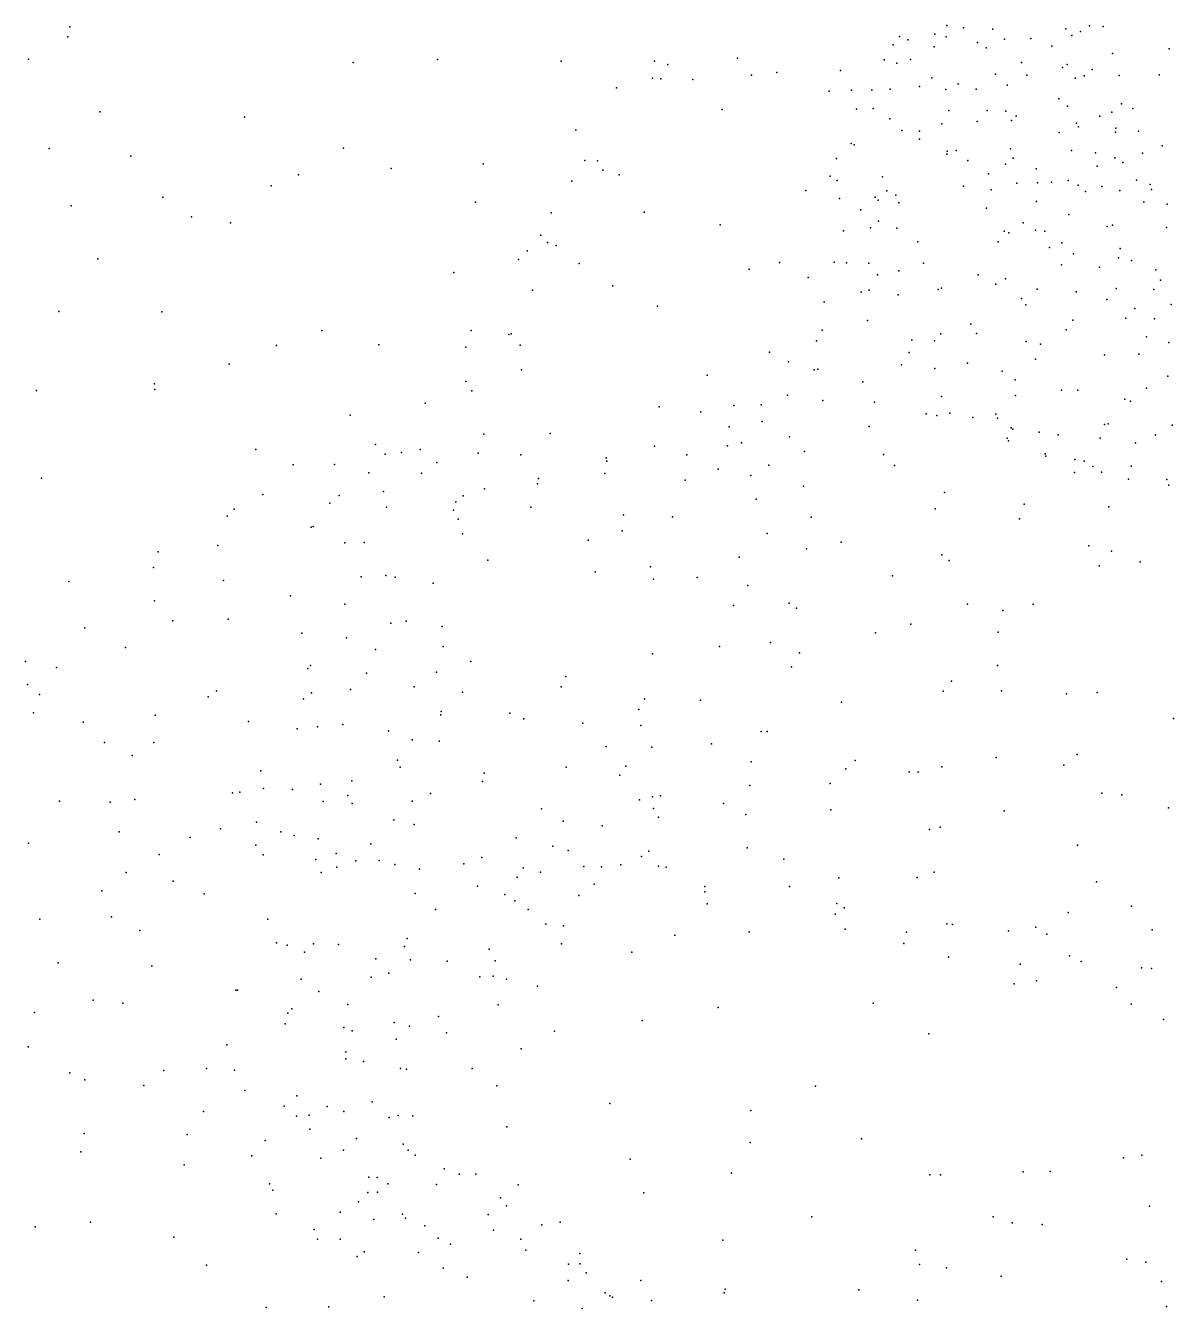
# Model space of a CAD drawing. Header units: metres. Extents: x -24.3 to 24.3, y -27.7 to 27.7.
# Drawn here: x -18.297 to -15.276, y 3.393 to 6.77 of the extents above; entities that cross this region are included whole.
import ezdxf

# ---------------------------------------------------------------- set-up
doc = ezdxf.new("R2010")
doc.units = ezdxf.units.M

msp = doc.modelspace()

# ---------------------------------------------------------------- linework, layer by layer
for p in [(-18.1809, 6.7667, -12.1129), (-15.8722, 6.7697, 18.985), (-15.8285, 6.7642, 18.4013), (-15.7516, 6.7608, 20.8049), (-15.5592, 6.7611, -6.0263), (-15.5208, 6.7545, 20.1103), (-15.4972, 6.7695, 19.9563), (-15.4612, 6.7677, 18.0912), (-18.186, 6.7404, 0.4524), (-15.9972, 6.7411, 21.3551), (-15.9748, 6.7323, -6.5722), (-15.9044, 6.7469, 18.8265), (-15.8744, 6.7406, 20.9398), (-15.7916, 6.7252, 21.9121), (-15.7203, 6.7338, -6.1952), (-15.6514, 6.736, 22.0369), (-15.5434, 6.7438, 4.8556), (-16.0136, 6.7189, 21.2332), (-15.9058, 6.7139, 18.6714), (-15.769, 6.7114, 19.1935), (-15.5961, 6.7157, 19.3866), (-15.4367, 6.6968, 22.2278), (-15.2875, 6.709, 22.5101), (-18.2899, 6.6819, -11.9165), (-17.4353, 6.6726, 0.7092), (-17.2134, 6.6805, 0.8337), (-16.8872, 6.676, 1.2127), (-16.6423, 6.6759, 1.7794), (-16.6065, 6.6672, 2.3587), (-16.4233, 6.6838, 3.4001), (-16.0376, 6.6793, -6.96), (-16.0038, 6.6712, 21.0891), (-15.9679, 6.6805, 21.6905), (-15.6759, 6.6728, -7.8005), (-15.5679, 6.6591, 22.1336), (-15.5556, 6.6675, 20.3513), (-15.49, 6.6544, 19.8135), (-16.6472, 6.6317, 2.0742), (-16.6255, 6.6298, 2.6178), (-16.5406, 6.6275, 3.1652), (-16.3863, 6.6396, -13.0817), (-16.3197, 6.6465, 3.7672), (-16.1522, 6.652, -13.0981), (-15.9123, 6.6322, 18.7798), (-15.7441, 6.6421, 18.354), (-15.6618, 6.6393, 20.6551), (-15.5351, 6.6313, 20.1696), (-15.5112, 6.6372, 19.9785), (-15.4187, 6.6382, -7.8508), (-15.314, 6.6406, 5.15), (-16.7419, 6.6061, 1.5683), (-16.1821, 6.5976, 4.0608), (-16.1236, 6.6, 21.281), (-16.0696, 6.5999, -6.7418), (-16.0218, 6.6029, -7.3126), (-15.9446, 6.6096, 21.8586), (-15.8749, 6.6013, 18.6243), (-15.8427, 6.6162, 4.4963), (-15.7953, 6.6025, 19.1478), (-15.7134, 6.6129, 19.2434), (-15.5777, 6.5774, 20.4927), (-15.5549, 6.5578, 19.377), (-15.4129, 6.564, 22.2986), (-18.1015, 6.5431, -12.3372), (-17.7215, 6.5284, -12.6361), (-16.464, 6.5489, 3.6179), (-16.1102, 6.5499, 21.4004), (-16.0665, 6.5517, 21.0799), (-16.0226, 6.5241, 21.6835), (-15.8674, 6.5462, 18.8674), (-15.7667, 6.5464, 18.4874), (-15.7175, 6.5444, 22.0825), (-15.7023, 6.5204, 20.6526), (-15.69, 6.5314, 18.3407), (-15.4702, 6.5314, 5.0373), (-15.4386, 6.5421, 19.6091), (-15.3826, 6.5513, 18.0586), (-16.8487, 6.4943, 1.3389), (-15.9913, 6.4938, 21.7953), (-15.9444, 6.4918, 21.9218), (-15.8853, 6.5115, 18.7494), (-15.7927, 6.5172, 19.0337), (-15.5764, 6.4884, -5.7197), (-15.5315, 6.5127, 20.1386), (-15.5259, 6.5032, 22.2454), (-15.4286, 6.4897, 19.8024), (-15.4275, 6.4994, 19.4793), (-15.368, 6.4917, -5.5652), (-16.1242, 6.4595, 21.2074), (-16.1163, 6.4556, -7.1733), (-15.9444, 6.4706, -13.0416), (-15.3057, 6.4536, 18.052), (-18.2353, 6.4462, 0.3266), (-18.0206, 6.4263, 0.366), (-17.4601, 6.4468, 0.6584), (-16.1632, 6.4202, -13.0177), (-15.8727, 6.4311, 20.7563), (-15.8716, 6.439, -5.9644), (-15.8476, 6.4414, -7.8409), (-15.7047, 6.4451, 19.1292), (-15.6979, 6.4207, 18.453), (-15.5442, 6.441, 20.2917), (-15.4814, 6.435, 19.3756), (-15.4301, 6.4213, 22.2884), (-15.3573, 6.434, 19.7027), (-17.3353, 6.3934, -12.859), (-17.093, 6.4057, -12.9647), (-16.8257, 6.4151, 1.7631), (-16.792, 6.4136, 2.7894), (-16.7777, 6.389, 3.0197), (-15.8169, 6.4147, 18.7674), (-15.7183, 6.4054, 20.6113), (-15.6372, 6.3926, 18.3417), (-15.4768, 6.3994, 18.1501), (-15.4093, 6.4093, -13.0736), (-17.5788, 6.3765, -12.7527), (-16.8593, 6.3604, 2.2153), (-16.7349, 6.3765, -12.9855), (-16.1794, 6.3731, -6.9598), (-16.1609, 6.3622, -6.4887), (-16.0416, 6.3718, 21.7173), (-15.7628, 6.3796, 18.8738), (-15.6883, 6.355, 19.0532), (-15.6341, 6.3557, 20.5432), (-15.5968, 6.3572, 4.9217), (-15.5534, 6.3616, 18.2573), (-15.5265, 6.3501, 22.2427), (-15.3729, 6.3627, 19.4445), (-15.3369, 6.3517, -7.9989), (-17.9357, 6.3181, -12.4759), (-17.6505, 6.3478, 0.4232), (-16.2439, 6.3357, 4.1468), (-16.0613, 6.3183, -6.074), (-16.0301, 6.3345, -7.612), (-16.0066, 6.3235, 20.8927), (-15.8289, 6.3474, 22.1028), (-15.7557, 6.3375, 4.6996), (-15.5074, 6.3331, 20.3335), (-15.4644, 6.3461, 20.1171), (-15.417, 6.3361, 19.9461), (-15.3336, 6.338, 22.3471), (-18.1777, 6.2953, -12.2817), (-17.1132, 6.3053, 0.8758), (-16.1546, 6.3145, 21.3785), (-16.0985, 6.2844, 21.5796), (-16.0528, 6.3099, 4.4469), (-15.9985, 6.303, 21.8513), (-15.768, 6.2888, -5.6668), (-15.6368, 6.3063, 18.4257), (-15.3543, 6.3049, 19.8339), (-15.2927, 6.2997, 19.7017), (-17.8607, 6.266, 0.3184), (-17.7578, 6.2509, -12.6175), (-16.9135, 6.277, 2.5149), (-16.669, 6.279, 3.6258), (-16.0521, 6.255, 20.9884), (-15.6718, 6.2502, -12.9736), (-15.5513, 6.2728, -5.4403), (-16.941, 6.2182, 1.8777), (-16.4691, 6.2456, 3.9481), (-16.1449, 6.2298, 21.2321), (-16.0734, 6.2373, 21.733), (-16.0038, 6.2364, -5.8446), (-15.7214, 6.2282, 22.1489), (-15.7097, 6.2243, 18.7095), (-15.639, 6.2311, 18.9661), (-15.6148, 6.2289, -7.9761), (-15.4503, 6.241, 18.2376), (-15.4365, 6.2447, 20.2402), (-15.294, 6.2382, 19.4476), (-16.9233, 6.1985, 1.244), (-16.9009, 6.1905, 1.5972), (-15.9492, 6.2002, 21.914), (-15.7375, 6.2003, 20.6765), (-15.6023, 6.1855, 20.5961), (-15.57, 6.1982, 18.3753), (-15.4159, 6.183, 19.2222), (-18.1075, 6.1561, 0.2029), (-17, 6.154, 2.228), (-16.9773, 6.1772, 2.8991), (-16.1687, 6.1468, 21.3555), (-15.5392, 6.1692, 22.2339), (-15.4203, 6.1583, 20.4393), (-15.3862, 6.1517, 20.2966), (-17.1697, 6.1196, 0.7604), (-16.8401, 6.1435, 3.4295), (-16.3927, 6.1286, -12.9099), (-16.3125, 6.1459, 4.2351), (-16.1366, 6.145, -7.4408), (-16.0781, 6.144, 21.1194), (-16.0547, 6.1136, 21.7282), (-15.9986, 6.1245, -12.9203), (-15.9335, 6.1442, -5.654), (-15.7897, 6.1135, 20.7475), (-15.5706, 6.1404, 18.536), (-15.4703, 6.1336, 18.3459), (-15.3224, 6.1272, 20.0388), (-16.7513, 6.0849, 3.7429), (-16.2378, 6.1069, -7.0814), (-15.7437, 6.0894, 22.0915), (-15.7185, 6.103, -5.3619), (-15.31, 6.0998, 5.1018), (-16.9633, 6.0737, -12.8738), (-16.0977, 6.0677, 4.5139), (-16.0766, 6.0737, -7.6641), (-16.0003, 6.0612, 20.9793), (-15.8957, 6.0753, 4.6909), (-15.8868, 6.0784, -7.961), (-15.6757, 6.051, 20.7012), (-15.6348, 6.0755, 22.1625), (-15.5324, 6.0692, 18.6753), (-15.451, 6.0491, 22.2728), (-15.4265, 6.0779, 18.9909), (-15.3273, 6.0754, 19.1052), (-18.21, 6.0171, -12.207), (-17.9383, 6.0161, 0.1682), (-16.6339, 6.0315, 3.9385), (-16.1957, 6.0427, -5.986), (-15.6644, 6.0348, -12.8751), (-15.3775, 6.0246, 18.4856), (-15.2817, 6.0354, -12.9481), (-16.0815, 5.9934, -5.4676), (-15.8096, 5.9836, 20.8416), (-15.5407, 5.9946, 20.664), (-15.401, 5.9998, 18.8237), (-15.3256, 5.9975, 22.358), (-17.5176, 5.9673, -12.757), (-17.1243, 5.9673, 2.5554), (-17.0252, 5.9568, 1.6902), (-17.0196, 5.9587, 3.32), (-16.2002, 5.968, -5.6841), (-15.8879, 5.9581, 21.842), (-15.7942, 5.9588, 21.9746), (-15.5582, 5.9685, 22.1826), (-15.3472, 5.9504, 18.6509), (-17.6367, 5.9274, 0.2098), (-17.3672, 5.9293, 0.4778), (-17.1386, 5.9232, 3.0508), (-16.9952, 5.9285, 1.1398), (-16.2153, 5.9402, -7.3844), (-15.9643, 5.9423, 21.6739), (-15.9049, 5.9397, 20.9568), (-15.6639, 5.9379, 20.7894), (-15.6262, 5.9311, 4.9007), (-15.2885, 5.9353, 18.8604), (-17.7615, 5.8784, -12.5973), (-16.3391, 5.91, -6.1526), (-16.2893, 5.8847, -6.997), (-15.992, 5.8768, 21.3501), (-15.9715, 5.909, 21.5408), (-15.8185, 5.881, -8.0491), (-15.6387, 5.8914, 22.0327), (-15.4576, 5.903, 22.1937), (-15.3675, 5.9047, -4.9604), (-16.9921, 5.8633, 3.6161), (-16.5037, 5.8491, 4.2275), (-16.2219, 5.8632, -5.2075), (-16.2124, 5.8651, 4.4938), (-15.9045, 5.8674, 21.0897), (-15.7269, 5.8596, -4.8924), (-15.2908, 5.8464, 22.4263), (-18.2685, 5.8091, -12.0603), (-17.9579, 5.827, -12.4108), (-17.9568, 5.8119, 0.0559), (-17.1381, 5.8332, 1.9891), (-16.0937, 5.8321, -4.9401), (-15.6922, 5.8369, 20.8932), (-15.5709, 5.81, 20.848), (-15.5281, 5.8097, -4.8002), (-15.347, 5.8152, -12.8137), (-17.246, 5.7758, 2.7748), (-17.1223, 5.8081, 0.9132), (-16.2922, 5.7966, -7.1973), (-16.1986, 5.7832, -7.5915), (-16.0625, 5.7783, -4.6344), (-15.8862, 5.7934, 21.1876), (-15.6917, 5.7958, 21.8674), (-15.4038, 5.786, 20.7752), (-15.389, 5.7812, 22.1174), (-17.4429, 5.7442, -12.6958), (-16.6295, 5.7665, -12.7774), (-16.5202, 5.7526, -5.4188), (-16.433, 5.7697, -5.8907), (-16.3616, 5.7713, -12.7871), (-15.9265, 5.7473, -12.75), (-15.8992, 5.7431, 21.3084), (-15.865, 5.7494, 21.512), (-15.7431, 5.7465, 21.7571), (-16.4457, 5.7137, -4.9876), (-16.3589, 5.7275, -6.5985), (-16.0766, 5.7147, -4.3017), (-15.8037, 5.7383, 4.807), (-15.7395, 5.7362, 21.0226), (-15.7032, 5.7107, -12.7178), (-15.4578, 5.7199, 20.8727), (-15.4482, 5.7213, 21.9963), (-15.2794, 5.7178, 22.2297), (-17.0915, 5.6944, 1.4048), (-16.9163, 5.6961, -12.7445), (-16.2862, 5.687, -7.4084), (-15.7133, 5.6839, 21.2319), (-15.71, 5.6762, 21.5453), (-15.6986, 5.707, -4.6309), (-15.6298, 5.6998, -8.1094), (-15.5793, 5.6923, 21.7936), (-15.4688, 5.6839, -4.6026), (-15.3236, 5.6928, 20.8938), (-17.691, 5.6534, -12.5049), (-17.3765, 5.6669, -4.1263), (-17.3512, 5.6411, 0.3386), (-17.3075, 5.6459, 2.5121), (-17.2589, 5.654, 3.2281), (-17.1057, 5.6443, -4.6127), (-16.6419, 5.6622, 4.1771), (-16.4499, 5.6631, -4.6688), (-16.4133, 5.6714, 4.3909), (-16.2469, 5.6482, -4.1395), (-16.0392, 5.6402, -3.9643), (-15.6139, 5.6424, 21.6111), (-15.3755, 5.6716, 21.0253), (-17.5934, 5.6138, -4.0531), (-17.4841, 5.6144, -3.8333), (-17.2152, 5.6193, 3.5122), (-16.9935, 5.6395, -3.868), (-16.7689, 5.6315, -4.6222), (-16.7674, 5.6231, -3.7608), (-16.5567, 5.6394, -3.869), (-16.3408, 5.6126, -3.6937), (-16.0099, 5.6119, -8.0296), (-15.6122, 5.6363, 21.2774), (-15.5356, 5.6272, 4.9672), (-15.5113, 5.6228, 21.2039), (-15.4885, 5.609, -4.3438), (-15.3869, 5.6095, 21.1926), (-18.255, 5.578, -0.0991), (-17.394, 5.5926, -4.4324), (-17.2548, 5.5914, 2.0222), (-16.9476, 5.577, -5.0114), (-16.7724, 5.5906, -5.1917), (-16.5614, 5.5726, -3.4298), (-16.4741, 5.6023, -6.3211), (-16.3888, 5.585, -6.8036), (-15.5365, 5.593, 21.4586), (-15.4658, 5.5938, 21.6362), (-15.394, 5.576, 21.4742), (-15.2932, 5.5744, 21.5401), (-17.3552, 5.5431, 3.0263), (-17.0893, 5.5498, -12.6886), (-16.9496, 5.5633, -3.3723), (-16.2497, 5.5571, -12.6769), (-15.8782, 5.5402, -8.2239), (-15.288, 5.5595, 5.0917), (-17.6728, 5.5353, -0.0243), (-17.4963, 5.5122, 0.1249), (-17.4722, 5.5323, -3.5426), (-17.1651, 5.5156, 3.7319), (-17.1457, 5.5318, -4.8898), (-16.3745, 5.5229, -7.0211), (-15.6693, 5.5099, -3.886), (-17.7663, 5.4779, -3.9352), (-17.7487, 5.4968, -4.2007), (-17.3477, 5.5023, 2.299), (-17.1713, 5.494, -3.3306), (-16.9675, 5.5015, 3.9319), (-16.7238, 5.4818, -5.5592), (-16.5949, 5.4767, -3.2046), (-16.2293, 5.4757, 4.6066), (-15.9035, 5.4971, -3.692), (-15.6816, 5.4716, -12.5985), (-15.4462, 5.5024, -4.0281), (-17.5452, 5.4492, -4.622), (-17.54, 5.4507, -12.4721), (-17.1589, 5.4702, 1.2181), (-16.7269, 5.4399, -5.8359), (-17.457, 5.4076, 2.7494), (-17.4057, 5.4086, -4.8828), (-17.1473, 5.4318, 0.8171), (-16.8163, 5.4151, -12.6429), (-16.3455, 5.4323, -7.4744), (-16.1504, 5.4099, -3.3355), (-17.9485, 5.3845, -0.1352), (-17.7913, 5.4011, -3.7206), (-16.4193, 5.3701, -7.1815), (-16.2417, 5.3918, -7.7828), (-15.8854, 5.3762, 4.7751), (-15.4983, 5.3999, -3.7702), (-15.4391, 5.3864, 5.0247), (-17.961, 5.3435, -3.8665), (-17.0804, 5.3622, -5.2926), (-16.6524, 5.345, -3.0273), (-15.8667, 5.3612, -3.4263), (-15.4719, 5.3475, -8.1965), (-15.3637, 5.3584, -12.5559), (-18.1832, 5.306, -11.842), (-17.7767, 5.3091, -12.2347), (-17.414, 5.3182, -3.2231), (-17.3493, 5.3216, -12.5055), (-17.3245, 5.3177, 1.7748), (-16.7983, 5.3316, 4.1702), (-16.645, 5.3125, -6.1904), (-16.5294, 5.3166, -6.7948), (-16.0156, 5.3212, -8.2858), (-17.2242, 5.3016, 0.4649), (-16.3962, 5.2961, -12.5575), (-17.9581, 5.255, -4.6272), (-17.6001, 5.2682, -3.3374), (-17.457, 5.2463, 0.1235), (-16.4342, 5.2433, -2.9332), (-16.2874, 5.249, 4.5833), (-16.2683, 5.2362, -8.0268), (-15.8181, 5.2465, -3.2157), (-15.6454, 5.2467, -12.4583), (-17.9096, 5.2027, -3.5493), (-17.7639, 5.2072, -0.1392), (-17.2956, 5.202, 1.5785), (-15.7248, 5.2296, -8.3936), (-18.1412, 5.1843, -3.7456), (-17.5702, 5.1702, 2.7219), (-17.336, 5.1966, -5.2797), (-17.2012, 5.1878, 1.1697), (-16.0604, 5.1711, -2.9939), (-15.9676, 5.1936, -12.4233), (-15.7377, 5.1729, 4.8509), (-17.4525, 5.1583, 3.3606), (-17.198, 5.1349, 0.6818), (-16.4709, 5.1351, -7.6008), (-16.3368, 5.1452, -12.3975), (-18.0346, 5.1324, -0.2252), (-17.3764, 5.1274, 1.8733), (-16.6472, 5.1158, -6.7287), (-16.2605, 5.1185, -8.2471), (-18.2971, 5.0953, -3.9542), (-18.2159, 5.0801, -11.5084), (-17.5547, 5.0768, 3.0457), (-17.5478, 5.0847, -12.2382), (-17.2157, 5.0675, 3.8861), (-17.1255, 5.0956, -12.3918), (-16.2815, 5.0814, -2.8133), (-15.7391, 5.085, -12.2823), (-18.2919, 5.0353, -4.4666), (-17.3998, 5.0649, 3.6802), (-16.8749, 5.0559, -5.9284), (-15.8601, 5.0436, -8.5954), (-18.2603, 5.0083, -11.2928), (-17.8163, 5.0028, -4.9638), (-17.7951, 5.018, -3.3397), (-17.5448, 5.0129, -5.2023), (-17.4417, 5.0222, 2.0832), (-17.2749, 5.0289, -2.959), (-17.1476, 5.0149, -5.559), (-16.8877, 5.0286, -2.8254), (-15.8817, 5.0174, 4.7845), (-15.7282, 5.0187, -2.9916), (-15.5577, 5.0106, -8.4609), (-15.4771, 5.0138, -3.1027), (-17.5658, 4.9974, -0.0139), (-16.6829, 4.9688, -6.9174), (-16.6681, 4.997, 4.3988), (-16.5205, 4.9942, -7.9191), (-16.1499, 4.9884, -8.5527), (-18.2768, 4.9603, -11.03), (-18.1457, 4.9358, -3.6266), (-17.9561, 4.9542, -11.7999), (-17.711, 4.9375, -12.0047), (-17.2042, 4.955, 1.0339), (-17.2037, 4.9641, -12.2346), (-17.0225, 4.9594, 4.0993), (-16.9855, 4.9448, -12.2046), (-16.8308, 4.933, -6.1841), (-15.2763, 4.9454, -12.2271), (-17.5829, 4.918, 2.6722), (-17.5292, 4.9237, 2.4159), (-17.4621, 4.9301, -3.0422), (-17.3424, 4.9132, 1.5928), (-16.6777, 4.9273, -2.7593), (-16.3612, 4.9116, -12.1346), (-16.3451, 4.9114, -8.6283), (-18.0897, 4.882, -4.7958), (-17.9597, 4.8822, -0.2362), (-17.2796, 4.889, 1.3112), (-17.2088, 4.8862, 0.7379), (-16.7688, 4.8714, -6.6719), (-16.6489, 4.8702, -7.3158), (-16.4916, 4.8789, -8.28), (-18.0167, 4.8481, -11.2411), (-17.3185, 4.8362, -12.0688), (-16.3877, 4.8315, -2.6997), (-16.114, 4.8352, -2.7244), (-15.7427, 4.8432, -8.7447), (-15.5296, 4.8504, 4.9058), (-17.6781, 4.8079, -11.7268), (-17.3113, 4.8178, 0.3339), (-17.09, 4.8012, -5.8182), (-16.8741, 4.817, 4.2557), (-16.7335, 4.7967, -7.0974), (-16.7176, 4.82, -12.0449), (-16.1384, 4.8131, -8.9932), (-15.9715, 4.8048, 4.7591), (-15.9481, 4.8046, -11.9808), (-15.8857, 4.8186, -8.9189), (-15.5644, 4.8225, -12.0546), (-17.5207, 4.7726, 3.4254), (-17.4382, 4.7811, 1.9187), (-17.095, 4.7799, -11.9766), (-16.3906, 4.7687, -8.8874), (-16.1793, 4.7746, 4.6716), (-18.0095, 4.7326, -4.9592), (-17.7523, 4.7495, -5.1741), (-17.7336, 4.7514, -11.4844), (-17.6714, 4.7615, -3.1397), (-17.595, 4.7584, 3.0606), (-17.4495, 4.7429, 3.7051), (-17.2319, 4.7484, 0.9233), (-16.6814, 4.7318, -7.8171), (-16.647, 4.7389, -8.5913), (-16.6265, 4.7419, 4.4869), (-15.4645, 4.7488, -8.6819), (-15.4118, 4.7442, -2.8917), (-18.2078, 4.7276, -0.3506), (-18.0744, 4.7248, -10.5349), (-17.5143, 4.7273, 2.2628), (-17.4379, 4.7221, 0.1101), (-17.2797, 4.7276, -11.7826), (-16.9393, 4.7079, -6.1844), (-16.6446, 4.7086, -8.9698), (-16.4607, 4.7216, -9.1174), (-16.1777, 4.7051, -11.8861), (-15.7217, 4.7022, 4.8526), (-15.2892, 4.7107, -11.985), (-17.6899, 4.6724, -11.2279), (-17.3283, 4.6788, 1.3839), (-17.2747, 4.666, 1.1482), (-16.882, 4.6752, -6.4564), (-16.7795, 4.6625, -8.1885), (-16.6313, 4.6859, -11.8484), (-16.4011, 4.6925, -11.8804), (-18.0513, 4.6474, -10.1075), (-17.8637, 4.632, -10.3437), (-17.784, 4.6549, -10.9191), (-17.6257, 4.647, -0.0968), (-17.5905, 4.6377, 2.5924), (-17.5275, 4.6284, -11.4129), (-17.006, 4.6316, -9.1614), (-15.9181, 4.6531, -11.826), (-15.89, 4.6591, -9.2464), (-18.2892, 4.6174, -9.8176), (-17.6914, 4.6116, -10.6007), (-17.3889, 4.6152, 1.612), (-16.9094, 4.6093, -11.5619), (-16.8692, 4.5979, -6.8933), (-16.6569, 4.5962, -9.532), (-16.3978, 4.6052, -9.6126), (-15.5285, 4.6119, -11.8373), (-17.9456, 4.5878, -3.3896), (-17.6724, 4.5864, -5.3447), (-17.533, 4.5745, -10.1933), (-17.4798, 4.59, -11.0412), (-17.4284, 4.5704, -10.4806), (-17.3664, 4.5714, -5.6416), (-17.3255, 4.5612, -9.5841), (-17.1437, 4.5632, -10.2807), (-17.0962, 4.5799, -10.758), (-16.7304, 4.5599, -2.7967), (-16.676, 4.5826, -11.5442), (-16.3013, 4.5755, -11.6259), (-18.0329, 4.5399, -9.7589), (-17.5196, 4.5402, 3.4205), (-17.4779, 4.5538, -9.7769), (-17.2607, 4.5488, -9.8665), (-17.0036, 4.5277, -11.226), (-16.9875, 4.5524, -9.7056), (-16.9423, 4.5406, -8.6569), (-16.8281, 4.5562, -10.6301), (-16.781, 4.5551, -7.5796), (-16.631, 4.5569, -10.2695), (-16.6112, 4.5538, -9.7788), (-16.1571, 4.5262, -9.7405), (-15.9508, 4.5265, -11.5963), (-15.9056, 4.5413, 4.8198), (-17.9085, 4.5176, -5.1817), (-17.1076, 4.5042, -6.0932), (-16.8006, 4.5097, -11.0371), (-16.5097, 4.503, -11.3036), (-16.2868, 4.5032, -11.3684), (-15.4786, 4.5153, -9.1931), (-18.0964, 4.4916, -9.5112), (-17.8276, 4.4835, -9.5796), (-17.2716, 4.4851, 3.9767), (-17.0356, 4.4825, 4.1816), (-17.0094, 4.4653, -8.4548), (-16.8407, 4.4799, -7.8995), (-16.5098, 4.4893, -10.714), (-16.1622, 4.4584, -10.0839), (-17.2186, 4.4424, -8.7126), (-16.9743, 4.4428, -6.5815), (-16.5033, 4.4573, -11.0166), (-16.1665, 4.4305, -10.4788), (-16.1426, 4.4474, 4.7271), (-15.5527, 4.4346, -9.4193), (-15.3864, 4.4511, -11.6059), (-18.2594, 4.4169, -9.2814), (-18.0715, 4.4231, -0.3295), (-17.6596, 4.4173, -9.3509), (-16.9282, 4.4042, -7.1355), (-16.8813, 4.3997, 4.3314), (-16.1404, 4.3911, -10.8764), (-15.8723, 4.4047, -2.6637), (-15.8574, 4.4028, -9.8359), (-15.6378, 4.3962, -11.3606), (-17.9969, 4.3871, -9.1993), (-17.2933, 4.3667, 0.7545), (-16.5886, 4.3749, 4.5801), (-16.3925, 4.3838, -2.7014), (-15.9788, 4.3833, -11.1015), (-15.7103, 4.3861, -9.6618), (-15.6097, 4.3781, -2.6635), (-15.3318, 4.3887, -9.327), (-17.6371, 4.355, -9.0251), (-17.6087, 4.3487, -5.4917), (-17.5635, 4.3306, 3.2313), (-17.5391, 4.3522, -0.0267), (-17.4741, 4.3508, 1.99), (-17.2996, 4.3449, -5.9639), (-17.0773, 4.3378, -8.0654), (-16.8864, 4.3521, -7.7181), (-16.7014, 4.3307, -2.8383), (-15.9858, 4.3529, -10.6111), (-18.2118, 4.3023, -3.6786), (-17.9647, 4.2947, -5.155), (-17.3753, 4.3124, 0.2892), (-17.2841, 4.31, -3.1356), (-17.1875, 4.3063, -6.1564), (-17.061, 4.3078, -3.0257), (-15.8684, 4.3169, -10.8449), (-15.6797, 4.2988, -10.1598), (-15.5498, 4.3203, -11.1635), (-15.5191, 4.3053, -9.812), (-17.5717, 4.2589, 2.5201), (-17.3878, 4.2644, 1.5846), (-17.3412, 4.2751, 1.348), (-17.102, 4.2657, 4.1666), (-17.067, 4.2672, -6.462), (-17.0311, 4.2594, -6.825), (-15.3597, 4.2889, -9.6128), (-15.334, 4.2876, -11.1913), (-17.7436, 4.23, -5.303), (-17.7393, 4.23, -8.8472), (-17.5253, 4.2268, 2.2841), (-16.9503, 4.2409, -7.5137), (-15.695, 4.2471, -10.5755), (-15.6365, 4.2544, 4.8526), (-15.4256, 4.2369, -10.8346), (-18.1195, 4.2038, -4.9666), (-18.0415, 4.1961, -0.3835), (-17.4494, 4.1921, -8.4242), (-17.0531, 4.1915, -7.7531), (-16.0667, 4.1964, 4.7907), (-15.3873, 4.1935, 4.8824), (-18.2739, 4.1713, -4.7461), (-17.6068, 4.1696, 3.0508), (-17.5962, 4.1813, -8.604), (-17.2109, 4.1612, -7.9836), (-16.4745, 4.1843, -2.7954), (-17.6144, 4.1413, 2.8286), (-17.4593, 4.1316, 3.6003), (-17.4379, 4.1229, 0.1911), (-17.327, 4.1454, 3.9521), (-17.2865, 4.1352, 0.9044), (-16.9053, 4.1222, -3.0541), (-16.6748, 4.1501, 4.5647), (-15.3023, 4.1534, -10.3098), (-17.3221, 4.1013, -5.915), (-17.1894, 4.118, -3.2006), (-15.9197, 4.1151, -2.6636), (-18.2903, 4.0808, -3.9853), (-17.7678, 4.0859, -3.6096), (-17.4544, 4.0681, -3.3791), (-16.993, 4.0754, 4.2984), (-17.8208, 4.0239, -8.7094), (-17.7477, 4.0195, -5.1989), (-17.454, 4.0491, -5.5609), (-17.4075, 4.0428, -8.1301), (-17.3105, 4.0241, 0.6515), (-17.2951, 4.0221, 1.1949), (-17.1222, 4.024, -7.5702), (-18.1809, 4.0122, -8.8992), (-18.1414, 3.9939, -4.7599), (-17.933, 4.0185, -3.8168), (-17.986, 3.9791, -4.9404), (-17.7205, 3.9661, -8.5202), (-17.5832, 3.9518, 3.0841), (-17.0569, 3.9784, -6.7414), (-16.2186, 3.9774, -2.7406), (-17.6168, 3.9248, -0.15), (-17.5032, 3.9241, -3.6442), (-17.3852, 3.9361, 1.6719), (-16.7592, 3.9321, -3.1047), (-17.8287, 3.9107, -0.3196), (-17.584, 3.8981, 2.7997), (-17.5513, 3.9014, -5.3963), (-17.4598, 3.9105, 3.5771), (-17.34, 3.8953, 1.458), (-17.3165, 3.9001, -5.8079), (-17.2782, 3.8998, 0.8376), (-16.3883, 3.9137, -2.929), (-18.1428, 3.8531, -4.5581), (-17.5493, 3.864, -8.0654), (-17.0309, 3.8706, -3.3275), (-17.8721, 3.8499, -4.0032), (-17.6671, 3.8342, -3.881), (-17.4265, 3.8394, 0.0672), (-17.3036, 3.8249, 4.0019), (-16.3903, 3.8289, 4.7345), (-16.0974, 3.8387, 4.8802), (-18.1517, 3.8042, -0.56), (-17.7022, 3.7939, -5.0756), (-17.5202, 3.7876, 2.5062), (-17.4608, 3.8089, 2.1603), (-17.29, 3.8089, 0.5141), (-17.2718, 3.7955, 1.1476), (-16.7059, 3.7853, 4.6115), (-15.4078, 3.7891, -2.4748), (-15.3595, 3.7962, 8.5612), (-17.8798, 3.7702, -4.3258), (-17.1956, 3.7601, -3.6519), (-15.6712, 3.7516, 4.8952), (-15.6002, 3.7527, 8.7588), (-17.655, 3.7204, -4.2749), (-17.3937, 3.7379, -7.809), (-17.3723, 3.7373, -5.3133), (-17.3434, 3.7201, -3.8096), (-17.2156, 3.7187, -5.6174), (-17.1558, 3.7459, -5.9125), (-17.1121, 3.7459, -7.2819), (-17.0005, 3.718, -6.2434), (-16.4391, 3.7485, -3.0629), (-15.9174, 3.7444, -2.6842), (-15.8889, 3.7436, 4.9058), (-17.6466, 3.704, -4.5169), (-17.3963, 3.6971, 3.8479), (-17.3707, 3.6988, 1.7193), (-17.047, 3.6839, 4.3288), (-16.6704, 3.6963, -3.2939), (-17.4211, 3.6731, -4.1443), (-17.0316, 3.6626, -6.7941), (-15.3391, 3.6617, 9.647), (-18.1264, 3.6191, -8.5457), (-17.6374, 3.6413, -0.23), (-17.4693, 3.6456, 3.5086), (-17.3811, 3.6266, -4.7669), (-17.305, 3.6404, -5.1265), (-17.2972, 3.6296, 1.3472), (-17.08, 3.6397, -7.0129), (-16.8901, 3.6196, -6.478), (-16.2278, 3.6333, -2.9864), (-15.7507, 3.6338, 8.5844), (-15.7008, 3.6178, 9.0593), (-18.2719, 3.6067, -0.6838), (-17.5373, 3.5998, 2.7117), (-17.2467, 3.6094, 0.4101), (-17.0659, 3.5984, -3.9951), (-16.9386, 3.6127, -3.6723), (-15.6219, 3.6129, 8.1735), (-17.907, 3.5798, -0.4798), (-17.5291, 3.5748, 3.2128), (-17.469, 3.5743, 2.3438), (-17.2117, 3.5769, -4.9336), (-17.1788, 3.5619, -7.5219), (-16.9934, 3.5749, -5.6977), (-16.4624, 3.5724, -3.3051), (-17.4248, 3.5287, 3.7016), (-17.4061, 3.5409, 2.0098), (-17.2631, 3.5399, 0.1443), (-16.9802, 3.5457, -4.5416), (-16.8382, 3.5373, -3.9647), (-15.9547, 3.5453, -2.7845), (-15.3991, 3.5218, 4.983), (-15.3488, 3.514, 7.8567), (-17.8215, 3.5064, -8.3545), (-17.1978, 3.4985, 0.882), (-16.8682, 3.509, -6.6905), (-16.8385, 3.5099, -4.2243), (-16.8215, 3.4857, -5.9386), (-15.9446, 3.5082, 8.4891), (-15.8736, 3.4994, 5.018), (-17.1347, 3.475, 4.3517), (-16.8688, 3.4658, -5.1721), (-16.6779, 3.4654, -3.7207), (-15.7298, 3.4768, 7.9504), (-15.3071, 3.4632, -2.3609), (-17.3539, 3.4227, 1.7863), (-16.9592, 3.4125, -7.0335), (-16.7715, 3.4335, -5.5592), (-16.7599, 3.4252, -4.5702), (-16.7521, 3.4215, -4.9807), (-16.6494, 3.4132, -4.0486), (-16.4586, 3.4337, -3.5088), (-16.4562, 3.4426, 4.8744), (-16.104, 3.4416, 5.0638), (-15.9497, 3.4144, 8.1424), (-17.664, 3.3951, -8.2173), (-17.4992, 3.3968, 3.359), (-16.8326, 3.3925, 4.7286), (-15.2943, 3.397, 7.6619)]:
    msp.add_point(p)

doc.saveas('drawing.dxf')
